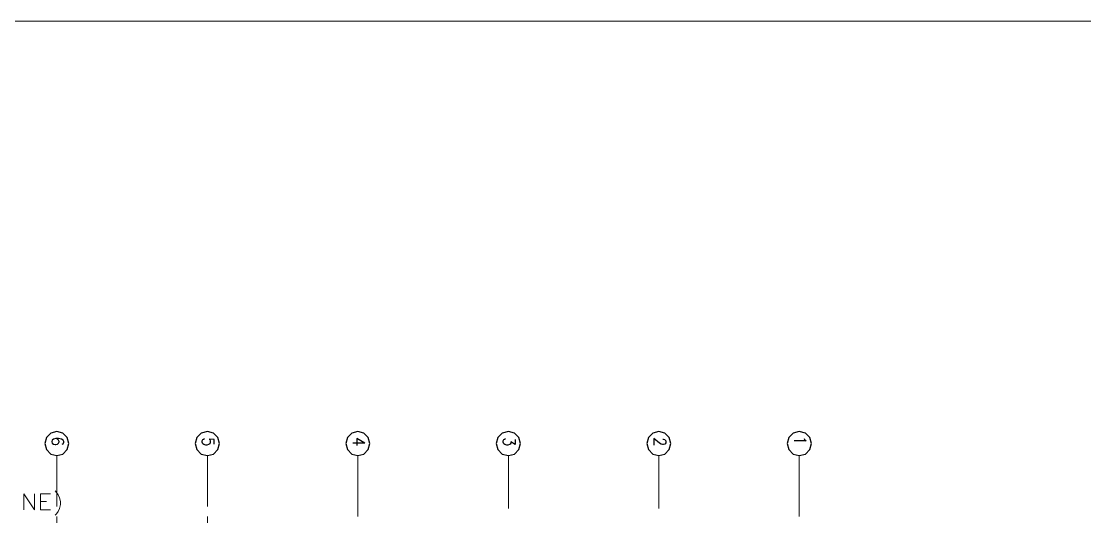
# Model space of a CAD drawing. Header units: millimetres. Extents: x 656141 to 1304589, y -54663 to 110742.
# Drawn here: x 1169506 to 1169603.7, y -13892.9 to -13847.4 of the extents above; entities that cross this region are included whole.
import ezdxf

# ---------------------------------------------------------------- set-up
doc = ezdxf.new("R2010")
doc.units = ezdxf.units.MM
doc.header["$LTSCALE"] = 0.35
doc.header["$MEASUREMENT"] = 0
doc.linetypes.add('CONTIN', pattern=[0, 0, 0])
doc.layers.get('0').update_dxf_attribs({"linetype": 'CONTIN'})
doc.styles.add('SIMPLEX', font='simplex.shx', dxfattribs={"width": 0.8})
doc.dimstyles.new('FOR D', dxfattribs={"dimscale": 114, "dimtxt": 2, "dimasz": 2, "dimexe": 1, "dimexo": 1, "dimgap": 1, "dimtad": 1, "dimdec": 0, "dimzin": 0, "dimdsep": 46, "dimtxsty": 'SIMPLEX', "dimcen": 1, "dimclrd": 6, "dimclre": 6, "dimclrt": 7, "dimadec": 0, "dimazin": 0, "dimtfac": 1, "dimtdec": 0, "dimtofl": 0, "dimtmove": 0, "dimatfit": 3, "dimfxl": 1, "dimtolj": 1, "dimtzin": 0, "dimlwd": 0, "dimlwe": 0, "dimarcsym": 1})

msp = doc.modelspace()

# ---------------------------------------------------------------- linework, layer by layer
at = {"color": 3, "linetype": 'Continuous', "lineweight": 25}
msp.add_line((1169537.578, -13886.131), (1169536.472, -13886.131), dxfattribs=at)
at = {"color": 8, "linetype": 'Continuous', "lineweight": 9}
for p, q in [((1169509.289, -13887.271), (1169509.289, -13891.956)), ((1169523.114, -13887.271), (1169523.114, -13891.956)), ((1169536.938, -13887.271), (1169536.938, -13892.878)), ((1169550.762, -13887.271), (1169550.762, -13892.127)), ((1169564.586, -13887.271), (1169564.586, -13892.127)), ((1169577.488, -13887.271), (1169577.488, -13892.878)), ((1169509.289, -13892.878), (1169509.289, -13893.799)), ((1169523.114, -13892.878), (1169523.114, -13893.799))]:
    msp.add_line(p, q, dxfattribs=at)
at = {"color": 2, "linetype": 'Continuous', "lineweight": 5}
for p, q in [((1169507.789, -13891.492), (1169508.35, -13891.492)), ((1169507.789, -13892.264), (1169508.701, -13892.264))]:
    msp.add_line(p, q, dxfattribs=at)
at = {"linetype": 'Continuous', "lineweight": 5}
msp.add_lwpolyline([(1169608.235, -13847.352), (1169608.235, -14045.334), (1169317.001, -14045.334), (1169317.001, -13847.352)], close=True, dxfattribs=at)
at = {"color": 1, "linetype": 'Continuous', "lineweight": 25}
for points in [[(1169509.289, -13887.271), (1169509.842, -13887.123), (1169510.247, -13886.718), (1169510.395, -13886.165), (1169510.247, -13885.612), (1169509.842, -13885.207), (1169509.289, -13885.059), (1169508.737, -13885.207), (1169508.332, -13885.612), (1169508.184, -13886.165), (1169508.332, -13886.718), (1169508.737, -13887.123)], [(1169523.114, -13887.271), (1169523.667, -13887.123), (1169524.071, -13886.718), (1169524.22, -13886.165), (1169524.071, -13885.612), (1169523.667, -13885.207), (1169523.114, -13885.059), (1169522.561, -13885.207), (1169522.156, -13885.612), (1169522.008, -13886.165), (1169522.156, -13886.718), (1169522.561, -13887.123)], [(1169536.938, -13887.271), (1169537.491, -13887.123), (1169537.896, -13886.718), (1169538.044, -13886.165), (1169537.896, -13885.612), (1169537.491, -13885.207), (1169536.938, -13885.059), (1169536.385, -13885.207), (1169535.98, -13885.612), (1169535.832, -13886.165), (1169535.98, -13886.718), (1169536.385, -13887.123)], [(1169550.762, -13887.271), (1169551.315, -13887.123), (1169551.72, -13886.718), (1169551.868, -13886.165), (1169551.72, -13885.612), (1169551.315, -13885.207), (1169550.762, -13885.059), (1169550.209, -13885.207), (1169549.804, -13885.612), (1169549.656, -13886.165), (1169549.804, -13886.718), (1169550.209, -13887.123)], [(1169564.586, -13887.271), (1169565.139, -13887.123), (1169565.544, -13886.718), (1169565.692, -13886.165), (1169565.544, -13885.612), (1169565.139, -13885.207), (1169564.586, -13885.059), (1169564.033, -13885.207), (1169563.628, -13885.612), (1169563.48, -13886.165), (1169563.628, -13886.718), (1169564.033, -13887.123)], [(1169577.488, -13887.271), (1169578.041, -13887.123), (1169578.446, -13886.718), (1169578.594, -13886.165), (1169578.446, -13885.612), (1169578.041, -13885.207), (1169577.488, -13885.059), (1169576.936, -13885.207), (1169576.531, -13885.612), (1169576.383, -13886.165), (1169576.531, -13886.718), (1169576.936, -13887.123)]]:
    msp.add_lwpolyline(points, close=True, dxfattribs=at)
at = {"color": 3, "linetype": 'Continuous', "lineweight": 25}
for points in [[(1169509.772, -13886.215), (1169509.877, -13886.173), (1169509.93, -13886.047), (1169509.93, -13885.962), (1169509.877, -13885.836), (1169509.719, -13885.752), (1169509.456, -13885.71), (1169509.193, -13885.71), (1169508.982, -13885.752), (1169508.877, -13885.836), (1169508.824, -13885.962), (1169508.824, -13886.004), (1169508.877, -13886.131), (1169508.982, -13886.215), (1169509.14, -13886.257), (1169509.193, -13886.257), (1169509.351, -13886.215), (1169509.456, -13886.131), (1169509.509, -13886.004), (1169509.509, -13885.962), (1169509.456, -13885.836), (1169509.351, -13885.752), (1169509.193, -13885.71)], [(1169523.754, -13886.215), (1169523.754, -13885.794), (1169523.28, -13885.752), (1169523.333, -13885.794), (1169523.385, -13885.92), (1169523.385, -13886.047), (1169523.333, -13886.173), (1169523.227, -13886.257), (1169523.069, -13886.299), (1169522.964, -13886.299), (1169522.806, -13886.257), (1169522.701, -13886.173), (1169522.648, -13886.047), (1169522.648, -13885.92), (1169522.701, -13885.794), (1169522.753, -13885.752), (1169522.859, -13885.71)], [(1169537.578, -13886.131), (1169536.841, -13885.71), (1169536.841, -13886.342)], [(1169551.402, -13885.794), (1169551.402, -13886.257), (1169550.981, -13886.004), (1169550.981, -13886.131), (1169550.928, -13886.215), (1169550.876, -13886.257), (1169550.718, -13886.299), (1169550.612, -13886.299), (1169550.454, -13886.257), (1169550.349, -13886.173), (1169550.296, -13886.047), (1169550.296, -13885.92), (1169550.349, -13885.794), (1169550.402, -13885.752), (1169550.507, -13885.71)], [(1169564.963, -13885.752), (1169565.016, -13885.752), (1169565.121, -13885.794), (1169565.174, -13885.836), (1169565.226, -13885.92), (1169565.226, -13886.089), (1169565.174, -13886.173), (1169565.121, -13886.215), (1169565.016, -13886.257), (1169564.91, -13886.257), (1169564.805, -13886.215), (1169564.647, -13886.131), (1169564.121, -13885.71), (1169564.121, -13886.299)], [(1169577.918, -13885.71), (1169577.971, -13885.794), (1169578.129, -13885.92), (1169577.023, -13885.92)]]:
    msp.add_lwpolyline(points, dxfattribs=at)
at = {"color": 2, "linetype": 'Continuous', "lineweight": 5}
for points in [[(1169506.244, -13892.264), (1169506.244, -13890.789), (1169507.227, -13892.264), (1169507.227, -13890.789)], [(1169507.789, -13892.264), (1169507.789, -13890.789), (1169508.701, -13890.79)], [(1169509.123, -13890.509), (1169509.263, -13890.649), (1169509.404, -13890.86), (1169509.544, -13891.141), (1169509.614, -13891.492), (1169509.614, -13891.773), (1169509.544, -13892.124), (1169509.404, -13892.405), (1169509.263, -13892.615), (1169509.123, -13892.756)]]:
    msp.add_lwpolyline(points, dxfattribs=at)

# ---------------------------------------------------------------- leaders
at = {"linetype": 'Continuous', "lineweight": 5}
msp.add_leader([(1169575.76, -13904.312), (1169591.224, -13904.312)], dimstyle='FOR D', override={"dimgap": 1, "dimtad": 0}, dxfattribs=at)

doc.saveas('drawing.dxf')
